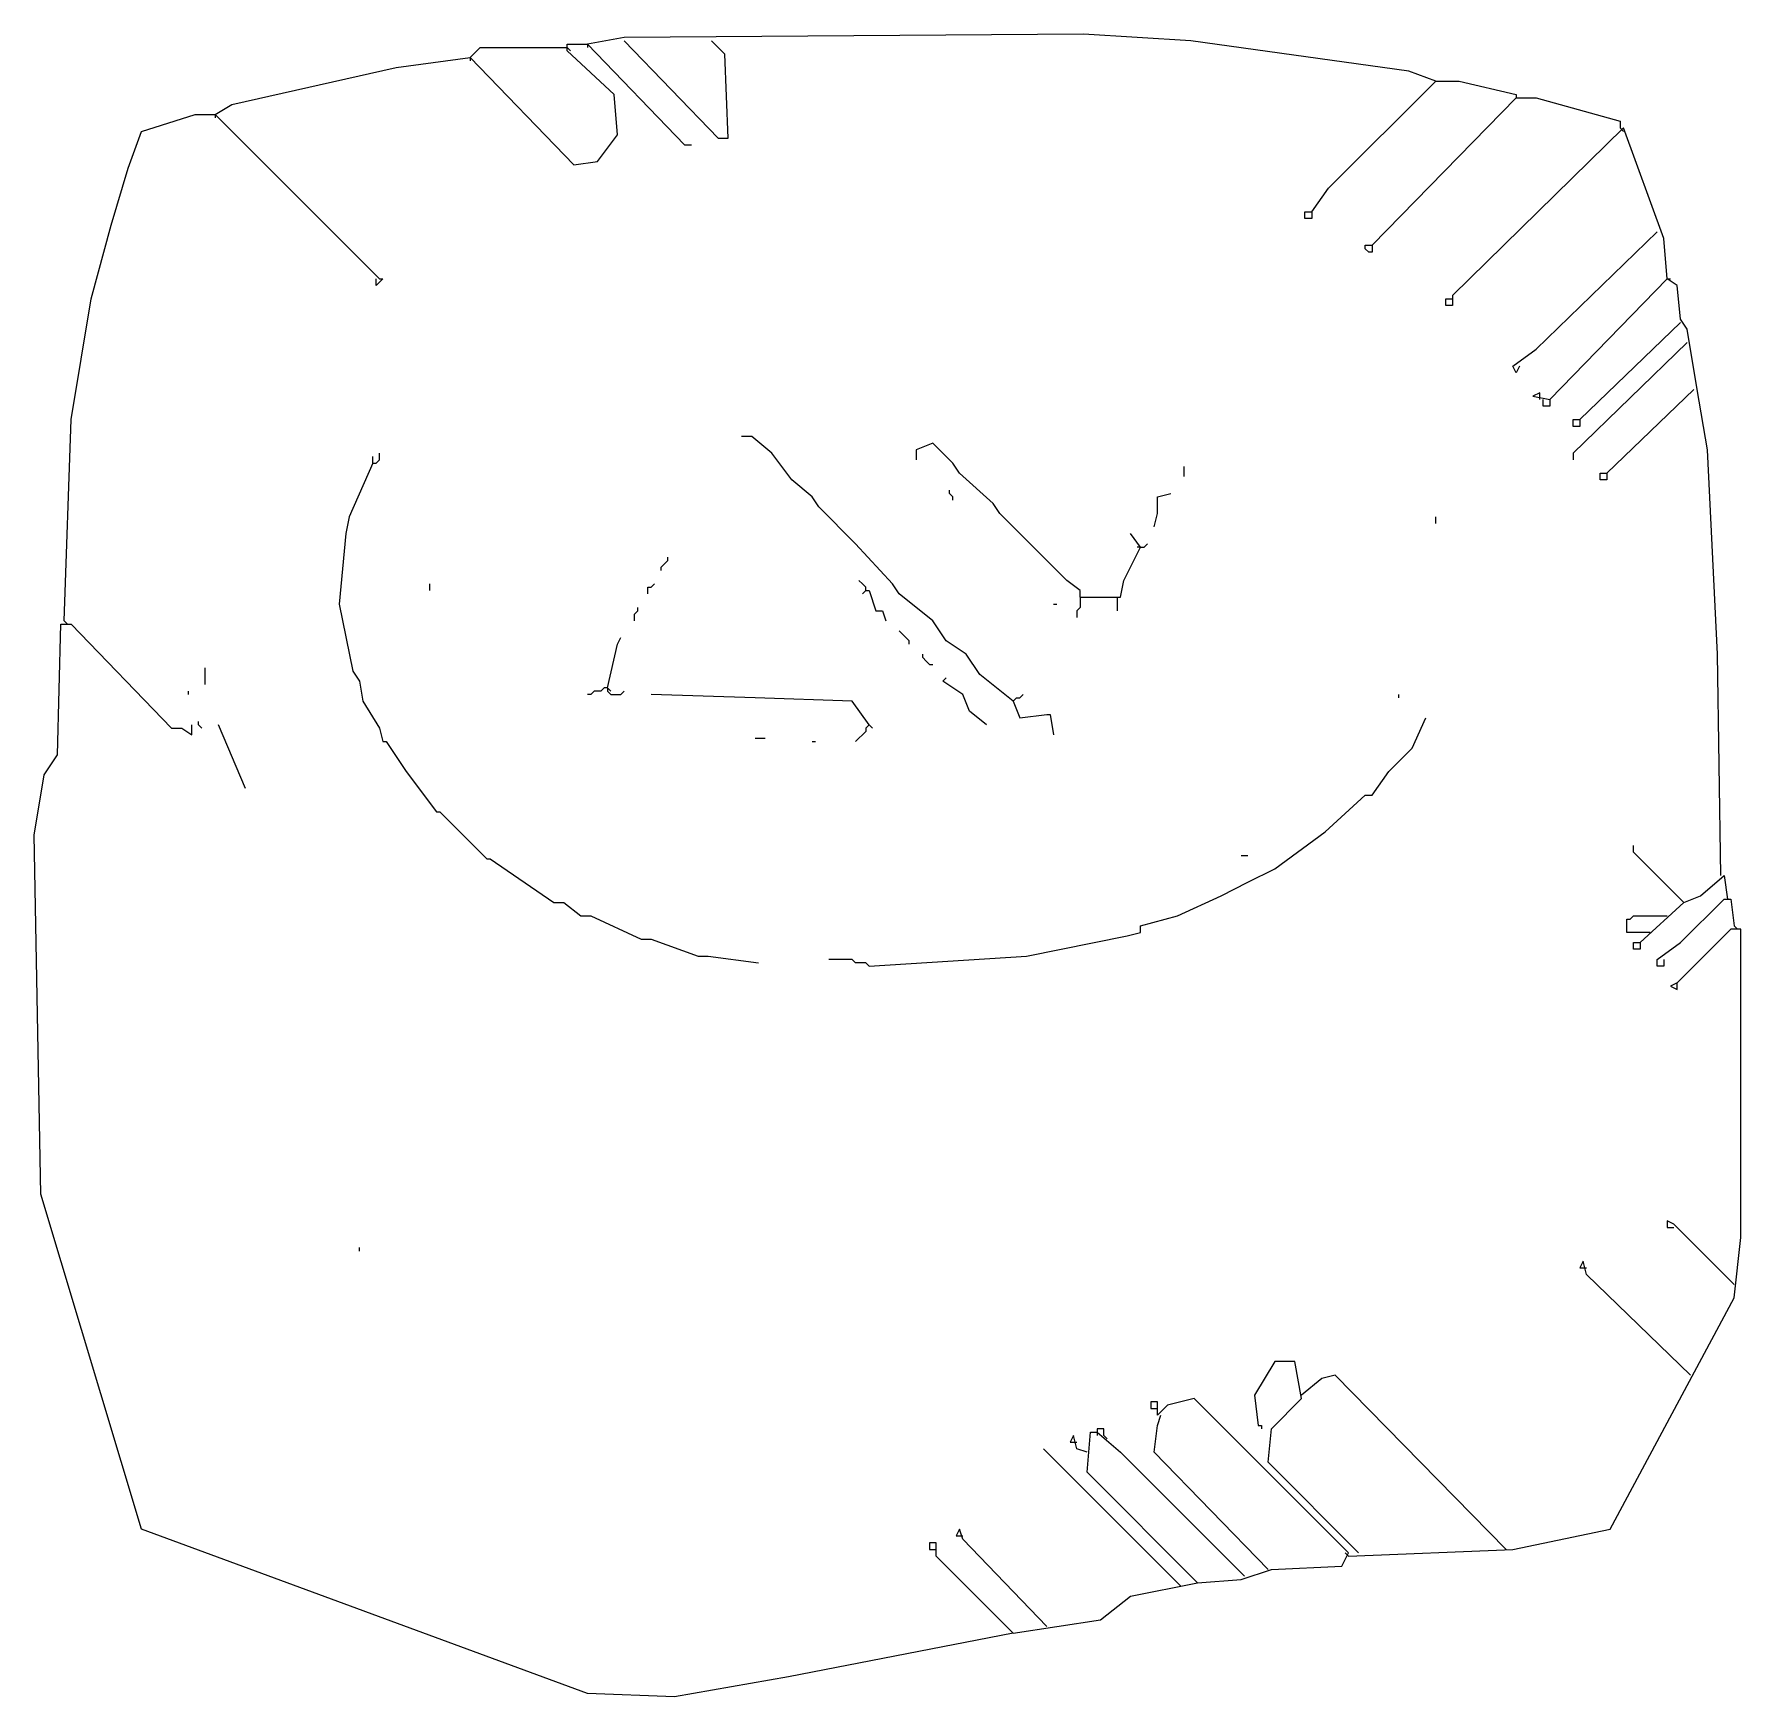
# Model space of a CAD drawing. Extents: x 0.45 to 9.71, y 0.15 to 9.16.
import ezdxf

# ---------------------------------------------------------------- set-up
doc = ezdxf.new("R2010")
doc.units = 0

msp = doc.modelspace()

# ---------------------------------------------------------------- linework, layer by layer
at = {"layer": 'PFV', "color": 0}
for points in [[(8.054545, 8.909091, 0), (7.909091, 8.963636, 0), (6.727273, 9.127273, 0), (6.145455, 9.163636, 0), (3.654545, 9.145455, 0), (3.454545, 9.109091, 0)], [(1.436364, 8.727273, 0), (1.527273, 8.781818, 0), (2.418182, 8.981818, 0), (2.818182, 9.036364, 0), (3.381818, 8.454545, 0), (3.509091, 8.472727, 0), (3.618182, 8.618182, 0), (3.6, 8.836364, 0), (3.345455, 9.072727, 0), (3.345455, 9.109091, 0), (3.454545, 9.109091, 0), (3.981818, 8.563636, 0), (4.018182, 8.563636, 0)], [(2.818182, 9.036364, 0), (2.836364, 9.054545, 0), (2.854545, 9.072727, 0), (2.872727, 9.090909, 0), (3.345455, 9.090909, 0)], [(3.345455, 9.090909, 0), (3.363636, 9.072727, 0)], [(3.454545, 9.109091, 0), (3.454545, 9.090909, 0)], [(3.654545, 9.127273, 0), (4.163636, 8.6, 0), (4.218182, 8.6, 0), (4.2, 9.054545, 0), (4.127273, 9.127273, 0)], [(3.654545, 9.127273, 0), (3.672727, 9.109091, 0)], [(2.818182, 9.036364, 0), (2.818182, 9.018182, 0)], [(7.381818, 8.2, 0), (7.472727, 8.327273, 0), (8.054545, 8.909091, 0), (8.181818, 8.909091, 0), (8.490909, 8.836364, 0), (8.490909, 8.818182, 0)], [(7.709091, 8.018182, 0), (8.490909, 8.818182, 0), (8.6, 8.818182, 0), (9.054545, 8.690909, 0), (9.054545, 8.654545, 0)], [(0.618182, 5.981818, 0), (0.654545, 7.072727, 0), (0.763636, 7.727273, 0), (0.872727, 8.127273, 0), (0.963636, 8.436364, 0), (1.036364, 8.636364, 0), (1.327273, 8.727273, 0), (1.436364, 8.727273, 0), (2.327273, 7.836364, 0), (2.345455, 7.836364, 0), (2.309091, 7.8, 0), (2.309091, 7.836364, 0)], [(1.436364, 8.727273, 0), (1.436364, 8.709091, 0)], [(9.6, 4.6, 0), (9.581818, 5.8, 0), (9.527273, 6.909091, 0), (9.472727, 7.236364, 0), (9.418182, 7.563636, 0), (9.381818, 7.618182, 0), (9.363636, 7.8, 0), (9.309091, 7.836364, 0), (9.290909, 8.054545, 0), (9.072727, 8.654545, 0), (8.145455, 7.745455, 0), (8.145455, 7.690909, 0), (8.109091, 7.690909, 0), (8.109091, 7.727273, 0), (8.145455, 7.727273, 0)], [(9.054545, 8.654545, 0), (9.072727, 8.636364, 0)], [(7.381818, 8.2, 0), (7.381818, 8.163636, 0), (7.345455, 8.163636, 0), (7.345455, 8.2, 0), (7.381818, 8.2, 0)], [(8.509091, 7.363636, 0), (8.490909, 7.327273, 0), (8.472727, 7.363636, 0), (8.6, 7.454545, 0), (9.254545, 8.090909, 0)], [(7.709091, 8.018182, 0), (7.709091, 7.981818, 0), (7.690909, 7.981818, 0), (7.672727, 8, 0), (7.672727, 8.018182, 0), (7.709091, 8.018182, 0)], [(8.672727, 7.181818, 0), (9.309091, 7.836364, 0)], [(9.309091, 7.836364, 0), (9.327273, 7.836364, 0)], [(8.836364, 7.072727, 0), (9.381818, 7.6, 0)], [(9.418182, 7.490909, 0), (8.8, 6.890909, 0), (8.8, 6.854545, 0)], [(8.981818, 6.781818, 0), (9.454545, 7.236364, 0)], [(8.618182, 7.181818, 0), (8.618182, 7.218182, 0), (8.581818, 7.2, 0), (8.672727, 7.181818, 0), (8.672727, 7.145455, 0), (8.636364, 7.145455, 0), (8.636364, 7.181818, 0)], [(8.836364, 7.072727, 0), (8.836364, 7.036364, 0), (8.8, 7.036364, 0), (8.8, 7.072727, 0), (8.836364, 7.072727, 0)], [(5.763636, 5.545455, 0), (5.581818, 5.690909, 0), (5.509091, 5.8, 0), (5.4, 5.872727, 0), (5.327273, 5.981818, 0), (5.145455, 6.127273, 0), (5.109091, 6.181818, 0), (4.909091, 6.4, 0), (4.709091, 6.6, 0), (4.672727, 6.654545, 0), (4.563636, 6.745455, 0), (4.454545, 6.890909, 0), (4.345455, 6.981818, 0), (4.290909, 6.981818, 0)], [(6.127273, 6.109091, 0), (6.127273, 6.145455, 0), (6.054545, 6.2, 0), (5.690909, 6.563636, 0), (5.654545, 6.618182, 0), (5.472727, 6.781818, 0), (5.436364, 6.836364, 0), (5.327273, 6.945455, 0), (5.236364, 6.909091, 0), (5.236364, 6.854545, 0)], [(2.290909, 6.836364, 0), (2.309091, 6.836364, 0), (2.327273, 6.854545, 0), (2.327273, 6.890909, 0)], [(2.290909, 6.836364, 0), (2.290909, 6.872727, 0)], [(2.290909, 6.836364, 0), (2.163636, 6.545455, 0), (2.145455, 6.454545, 0), (2.109091, 6.072727, 0), (2.181818, 5.709091, 0), (2.218182, 5.654545, 0), (2.236364, 5.545455, 0), (2.327273, 5.4, 0), (2.345455, 5.327273, 0), (2.363636, 5.327273, 0), (2.472727, 5.163636, 0), (2.636364, 4.945455, 0), (2.654545, 4.945455, 0), (2.909091, 4.690909, 0), (2.927273, 4.690909, 0), (3.272727, 4.454545, 0), (3.327273, 4.454545, 0), (3.418182, 4.381818, 0), (3.472727, 4.381818, 0), (3.745455, 4.254545, 0), (3.8, 4.254545, 0), (4.054545, 4.163636, 0), (4.109091, 4.163636, 0), (4.381818, 4.127273, 0)], [(6.690909, 6.763636, 0), (6.690909, 6.818182, 0)], [(8.981818, 6.781818, 0), (8.981818, 6.745455, 0), (8.945455, 6.745455, 0), (8.945455, 6.781818, 0), (8.981818, 6.781818, 0)], [(5.436364, 6.636364, 0), (5.436364, 6.654545, 0), (5.418182, 6.672727, 0), (5.418182, 6.690909, 0)], [(6.527273, 6.490909, 0), (6.545455, 6.563636, 0), (6.545455, 6.654545, 0), (6.618182, 6.672727, 0)], [(8.054545, 6.509091, 0), (8.054545, 6.545455, 0)], [(6.127273, 6.109091, 0), (6.345455, 6.109091, 0), (6.363636, 6.2, 0), (6.454545, 6.381818, 0), (6.4, 6.454545, 0)], [(6.454545, 6.381818, 0), (6.472727, 6.381818, 0), (6.490909, 6.4, 0)], [(3.854545, 6.254545, 0), (3.854545, 6.272727, 0), (3.872727, 6.290909, 0), (3.890909, 6.309091, 0), (3.890909, 6.327273, 0)], [(6.454545, 6.381818, 0), (6.436364, 6.381818, 0)], [(2.6, 6.145455, 0), (2.6, 6.181818, 0)], [(3.781818, 6.127273, 0), (3.781818, 6.163636, 0), (3.8, 6.163636, 0), (3.818182, 6.181818, 0)], [(4.963636, 6.145455, 0), (4.963636, 6.163636, 0), (4.945455, 6.181818, 0), (4.927273, 6.2, 0)], [(4.963636, 6.145455, 0), (4.945455, 6.127273, 0)], [(4.963636, 6.145455, 0), (4.981818, 6.145455, 0), (5.018182, 6.036364, 0), (5.054545, 6.036364, 0), (5.072727, 5.981818, 0)], [(6.127273, 6.109091, 0), (6.127273, 6.054545, 0), (6.109091, 6.036364, 0), (6.109091, 6, 0)], [(6.327273, 6.109091, 0), (6.327273, 6.036364, 0)], [(3.709091, 5.981818, 0), (3.709091, 6.018182, 0), (3.727273, 6.036364, 0), (3.727273, 6.054545, 0)], [(5.981818, 6.072727, 0), (6, 6.072727, 0)], [(5.763636, 0.490909, 0), (4.545455, 0.254545, 0), (3.927273, 0.145455, 0), (3.454545, 0.163636, 0), (1.036364, 1.054545, 0), (0.490909, 2.872727, 0), (0.454545, 4.818182, 0), (0.509091, 5.145455, 0), (0.581818, 5.254545, 0), (0.6, 5.963636, 0), (0.654545, 5.963636, 0), (1.2, 5.4, 0), (1.254545, 5.4, 0), (1.309091, 5.363636, 0), (1.309091, 5.418182, 0)], [(0.618182, 5.981818, 0), (0.636364, 5.963636, 0)], [(5.2, 5.854545, 0), (5.2, 5.872727, 0), (5.181818, 5.890909, 0), (5.163636, 5.909091, 0), (5.145455, 5.927273, 0)], [(3.563636, 5.618182, 0), (3.618182, 5.854545, 0), (3.636364, 5.890909, 0)], [(5.309091, 5.745455, 0), (5.290909, 5.763636, 0), (5.272727, 5.781818, 0), (5.272727, 5.8, 0)], [(5.309091, 5.745455, 0), (5.327273, 5.745455, 0)], [(1.381818, 5.636364, 0), (1.381818, 5.727273, 0)], [(5.618182, 5.418182, 0), (5.527273, 5.490909, 0), (5.490909, 5.581818, 0), (5.381818, 5.654545, 0), (5.4, 5.672727, 0)], [(1.290909, 5.581818, 0), (1.290909, 5.6, 0)], [(3.563636, 5.618182, 0), (3.545455, 5.618182, 0), (3.527273, 5.6, 0), (3.490909, 5.6, 0), (3.472727, 5.581818, 0), (3.454545, 5.581818, 0)], [(3.563636, 5.618182, 0), (3.563636, 5.6, 0), (3.581818, 5.581818, 0), (3.636364, 5.581818, 0), (3.654545, 5.6, 0)], [(3.563636, 5.618182, 0), (3.581818, 5.6, 0)], [(4.981818, 5.418182, 0), (4.890909, 5.545455, 0), (4.363636, 5.563636, 0), (3.8, 5.581818, 0)], [(5.763636, 5.545455, 0), (5.781818, 5.563636, 0), (5.8, 5.563636, 0), (5.818182, 5.581818, 0)], [(7.854545, 5.563636, 0), (7.854545, 5.581818, 0)], [(5.763636, 5.545455, 0), (5.8, 5.454545, 0), (5.945455, 5.472727, 0), (5.963636, 5.472727, 0), (5.981818, 5.363636, 0)], [(1.363636, 5.4, 0), (1.345455, 5.418182, 0), (1.345455, 5.436364, 0)], [(1.6, 5.072727, 0), (1.454545, 5.418182, 0)], [(4.981818, 5.418182, 0), (4.963636, 5.4, 0), (4.963636, 5.381818, 0), (4.945455, 5.363636, 0), (4.927273, 5.345455, 0), (4.909091, 5.327273, 0)], [(4.981818, 4.109091, 0), (5.836364, 4.163636, 0), (6.381818, 4.272727, 0), (6.454545, 4.290909, 0), (6.454545, 4.327273, 0), (6.654545, 4.381818, 0), (6.890909, 4.490909, 0), (7.036364, 4.563636, 0), (7.181818, 4.636364, 0), (7.454545, 4.836364, 0), (7.672727, 5.036364, 0), (7.709091, 5.036364, 0), (7.8, 5.163636, 0), (7.927273, 5.290909, 0), (8, 5.454545, 0)], [(4.981818, 5.418182, 0), (5, 5.4, 0)], [(4.363636, 5.345455, 0), (4.418182, 5.345455, 0)], [(4.672727, 5.327273, 0), (4.690909, 5.327273, 0)], [(9.4, 4.454545, 0), (9.127273, 4.727273, 0), (9.127273, 4.763636, 0)], [(7, 4.709091, 0), (7.036364, 4.709091, 0)], [(9.163636, 4.236364, 0), (9.4, 4.454545, 0), (9.490909, 4.490909, 0), (9.618182, 4.6, 0), (9.636364, 4.472727, 0)], [(9.290909, 4.145455, 0), (9.290909, 4.109091, 0), (9.254545, 4.109091, 0), (9.254545, 4.145455, 0), (9.381818, 4.236364, 0), (9.618182, 4.472727, 0), (9.654545, 4.472727, 0), (9.672727, 4.327273, 0)], [(9.4, 4.454545, 0), (9.381818, 4.472727, 0)], [(9.218182, 4.290909, 0), (9.090909, 4.290909, 0), (9.090909, 4.363636, 0), (9.109091, 4.363636, 0), (9.127273, 4.381818, 0), (9.309091, 4.381818, 0)], [(7.581818, 0.909091, 0), (8.472727, 0.945455, 0), (9, 1.054545, 0), (9.672727, 2.309091, 0), (9.709091, 2.636364, 0), (9.709091, 4.309091, 0), (9.654545, 4.309091, 0), (9.363636, 4.018182, 0), (9.327273, 4, 0), (9.363636, 3.981818, 0), (9.363636, 4.018182, 0)], [(9.672727, 4.327273, 0), (9.690909, 4.309091, 0)], [(9.163636, 4.236364, 0), (9.163636, 4.2, 0), (9.127273, 4.2, 0), (9.127273, 4.236364, 0), (9.163636, 4.236364, 0)], [(4.981818, 4.109091, 0), (4.963636, 4.127273, 0), (4.909091, 4.127273, 0), (4.890909, 4.145455, 0), (4.763636, 4.145455, 0)], [(9.672727, 2.381818, 0), (9.345455, 2.709091, 0), (9.309091, 2.727273, 0), (9.309091, 2.690909, 0), (9.345455, 2.690909, 0)], [(2.218182, 2.563636, 0), (2.218182, 2.581818, 0)], [(9.436364, 1.890909, 0), (8.872727, 2.436364, 0), (8.854545, 2.509091, 0), (8.836364, 2.472727, 0), (8.872727, 2.472727, 0)], [(9.672727, 2.381818, 0), (9.654545, 2.4, 0)], [(7.636364, 0.927273, 0), (7.145455, 1.418182, 0), (7.163636, 1.6, 0), (7.327273, 1.763636, 0), (7.290909, 1.963636, 0), (7.181818, 1.963636, 0), (7.072727, 1.781818, 0), (7.090909, 1.618182, 0), (7.109091, 1.618182, 0), (7.109091, 1.6, 0)], [(8.436364, 0.945455, 0), (7.509091, 1.890909, 0), (7.436364, 1.872727, 0), (7.327273, 1.781818, 0)], [(9.436364, 1.890909, 0), (9.418182, 1.909091, 0)], [(5.763636, 0.490909, 0), (6.236364, 0.563636, 0), (6.4, 0.690909, 0), (6.763636, 0.763636, 0), (7, 0.781818, 0), (7.163636, 0.836364, 0), (7.545455, 0.854545, 0), (7.581818, 0.927273, 0), (6.745455, 1.763636, 0), (6.6, 1.727273, 0), (6.545455, 1.672727, 0), (6.545455, 1.745455, 0), (6.509091, 1.745455, 0), (6.509091, 1.709091, 0), (6.545455, 1.709091, 0)], [(7.145455, 0.836364, 0), (6.527273, 1.472727, 0), (6.545455, 1.618182, 0), (6.563636, 1.672727, 0)], [(6.763636, 0.763636, 0), (6.163636, 1.363636, 0), (6.181818, 1.581818, 0), (6.218182, 1.581818, 0), (6.345455, 1.472727, 0), (7.018182, 0.8, 0)], [(6.254545, 1.563636, 0), (6.254545, 1.6, 0), (6.218182, 1.6, 0), (6.218182, 1.581818, 0)], [(6.218182, 1.581818, 0), (6.218182, 1.563636, 0)], [(6.672727, 0.745455, 0), (5.927273, 1.490909, 0)], [(6.163636, 1.472727, 0), (6.109091, 1.490909, 0), (6.090909, 1.563636, 0), (6.072727, 1.527273, 0), (6.109091, 1.527273, 0)], [(6.254545, 1.563636, 0), (6.272727, 1.545455, 0)], [(5.945455, 0.527273, 0), (5.490909, 1, 0), (5.472727, 1.054545, 0), (5.454545, 1.018182, 0), (5.490909, 1.018182, 0)], [(5.763636, 0.490909, 0), (5.345455, 0.909091, 0), (5.345455, 0.981818, 0), (5.309091, 0.981818, 0), (5.309091, 0.945455, 0), (5.345455, 0.945455, 0)], [(7.581818, 0.909091, 0), (7.563636, 0.927273, 0)], [(7.636364, 0.927273, 0), (7.618182, 0.945455, 0)], [(8.436364, 0.945455, 0), (8.418182, 0.963636, 0)], [(7.145455, 0.836364, 0), (7.127273, 0.854545, 0)], [(6.672727, 0.745455, 0), (6.654545, 0.763636, 0)], [(6.763636, 0.763636, 0), (6.745455, 0.781818, 0)], [(5.763636, 0.490909, 0), (5.745455, 0.509091, 0)], [(5.945455, 0.527273, 0), (5.927273, 0.545455, 0)]]:
    msp.add_polyline3d(points, dxfattribs=at)

doc.saveas('drawing.dxf')
